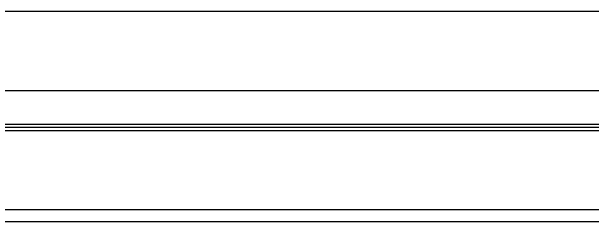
# Model space of a CAD drawing. Header units: millimetres. Extents: x 16332047 to 33387680, y -14835522 to -7015081.
# Drawn here: x 16453138 to 16454605, y -7469847 to -7469317 of the extents above; entities that cross this region are included whole.
import ezdxf

# ---------------------------------------------------------------- set-up
doc = ezdxf.new("R2010")
doc.units = ezdxf.units.MM
doc.header["$LTSCALE"] = 300
doc.header["$MEASUREMENT"] = 0
doc.layers.add('arch', color=255, linetype='CONTINUOUS', lineweight=25)

msp = doc.modelspace()

# ---------------------------------------------------------------- linework, layer by layer
at = {"layer": 'arch'}
for p, q in [((16459201.4, -7469316.7), (16442381, -7469316.7)), ((16459201.4, -7469516.7), (16442381, -7469516.7)), ((16459201.4, -7469601.7), (16442381, -7469601.7)), ((16459201.4, -7469609.2), (16442381, -7469609.2)), ((16450790.9, -7469616.7), (16457330.9, -7469616.7)), ((16450790.9, -7469816.7), (16457330.9, -7469816.7)), ((16450820.9, -7469846.7), (16455240.9, -7469846.7))]:
    msp.add_line(p, q, dxfattribs=at)

doc.saveas('drawing.dxf')
